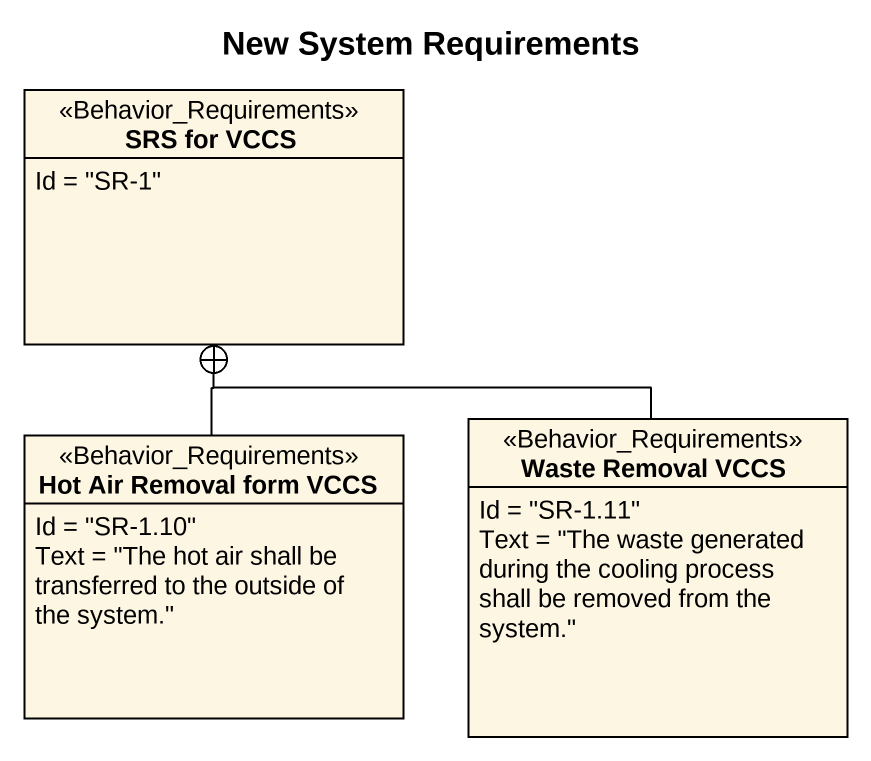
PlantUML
@startuml
title New System Requirements
hide circle
hide empty members
class "SRS for VCCS" as SRS_for_VCCS <<Behavior_Requirements>> {
  Id = "SR-1"
}
class "Hot Air Removal form VCCS" as Hot_Air_Removal_form_VCCS <<Behavior_Requirements>> {
  Id = "SR-1.10"
  Text = "The hot air shall be transferred to the outside of the system."
}
class "Waste Removal VCCS" as Waste_Removal_VCCS <<Behavior_Requirements>> {
  Id = "SR-1.11"
  Text = "The waste generated during the cooling process shall be removed from the system."
}
Hot_Air_Removal_form_VCCS -up-+ SRS_for_VCCS
Waste_Removal_VCCS -up-+ SRS_for_VCCS
@enduml
